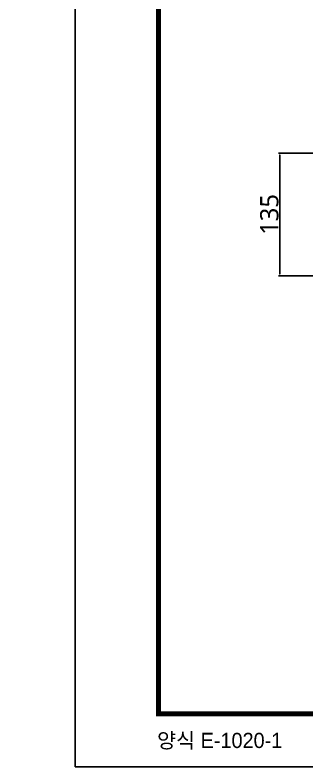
# Model space of a CAD drawing. Header units: millimetres. Extents: x 28 to 2425, y 8 to 1657.
# Drawn here: x 28 to 348, y 8 to 833 of the extents above; entities that cross this region are included whole.
import ezdxf

# ---------------------------------------------------------------- set-up
doc = ezdxf.new("R2010")
doc.units = ezdxf.units.MM
doc.layers.get('Defpoints').update_dxf_attribs({"linetype": 'CONTINUOUS'})
doc.layers.add('1LINE', color=7, linetype='CONTINUOUS')
doc.layers.add('256', color=7, linetype='CONTINUOUS')
doc.styles.add('Annotative', font='malgun.ttf')
doc.styles.add('blockfont', font='simplex.shx')
doc.styles.add('hangul2', font='')
doc.styles.get('hangul2').set_extended_font_data('Gulim')
doc.dimstyles.new('WOO', dxfattribs={"dimtxt": 20, "dimasz": 2, "dimexe": 1.25, "dimexo": 0.3, "dimgap": 1, "dimtad": 1, "dimdec": 1, "dimzin": 1, "dimdsep": 46, "dimtxsty": 'Annotative', "dimcen": 0, "dimclrd": 1, "dimclre": 1, "dimclrt": 2, "dimadec": 0, "dimazin": 0, "dimtfac": 1, "dimtdec": 1, "dimtofl": 0, "dimtmove": 0, "dimatfit": 3, "dimfxl": 0, "dimarcsym": 0})

# ---------------------------------------------------------------- blocks, each defined once
blk = doc.blocks.new('*D7')
at = {"layer": '1LINE', "color": 1, "lineweight": -2}
for p, q in [((397.02, 681.48), (317.25, 681.48)), ((318.5, 679.48), (318.5, 548.74)), ((355.54, 546.74), (317.25, 546.74))]:
    blk.add_line(p, q, dxfattribs=at)
at = {"layer": '1LINE', "color": 1}
for points in [[(318.16, 679.48), (318.83, 679.48), (318.5, 681.48)], [(318.16, 548.74), (318.83, 548.74), (318.5, 546.74)]]:
    blk.add_solid(points, dxfattribs=at)
at = {"layer": 'Defpoints', "color": 0}
for p in [(397.32, 681.48), (318.5, 546.74), (355.84, 546.74)]:
    blk.add_point(p, dxfattribs=at)
at = {"layer": '1LINE', "color": 2, "insert": (307.11, 614.11), "char_height": 20, "attachment_point": 5, "rotation": 90, "style": 'Annotative'}
blk.add_mtext('135', dxfattribs=at)

msp = doc.modelspace()

# ---------------------------------------------------------------- linework, layer by layer
at = {"layer": '1LINE', "color": 4}
msp.add_lwpolyline([(93.81, 8.44), (2425.11, 8.44), (2425.11, 1657), (93.81, 1657)], close=True, dxfattribs=at)
at = {"layer": '1LINE', "const_width": 5.55}
msp.add_lwpolyline([(185.4, 66.72), (2333.52, 66.72), (2333.52, 1598.72), (185.4, 1598.72)], close=True, dxfattribs=at)

# ---------------------------------------------------------------- texts
at = {"layer": '1LINE', "style": 'hangul2'}
msp.add_text('양식 E-1020-1', height=16.6521, dxfattribs=at).set_placement((183.79, 29.21))
at = {"layer": '256', "color": 35, "linetype": 'Continuous', "insert": (27.91, 801.3), "char_height": 3.5, "attachment_point": 7, "line_spacing_factor": 0.903614, "style": 'blockfont'}
msp.add_mtext('\\W01.136;\\fsimplex.shx,bigfont.shx;              ', dxfattribs=at)

# ---------------------------------------------------------------- dimensions: what is measured, and where the dimension line sits
at = {"layer": '1LINE'}
dim = msp.add_linear_dim(base=(318.5, 546.74), p1=(397.32, 681.48), p2=(355.84, 546.74), angle=90, text='135', dimstyle='WOO', override={"dimdec": 0}, dxfattribs=at)
dim.commit()
dim.dimension.update_dxf_attribs({"geometry": '*D7', "text_midpoint": (307.11, 614.11)})

doc.saveas('drawing.dxf')
